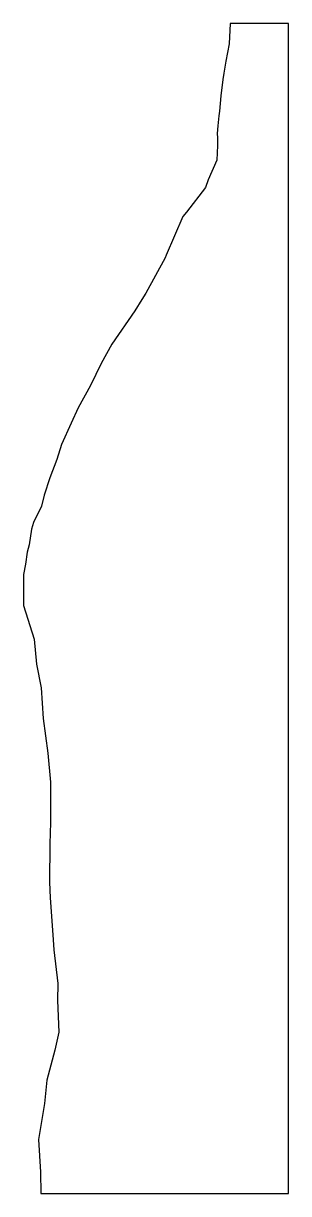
# Model space of a CAD drawing. Extents: x -95 to -20, y -101 to 230.
import ezdxf

# ---------------------------------------------------------------- set-up
doc = ezdxf.new("R2010")
doc.units = 0
doc.header["$MEASUREMENT"] = 0
doc.layers.add('VISIBLE', color=7, linetype='CONTINUOUS')

msp = doc.modelspace()

# ---------------------------------------------------------------- linework, layer by layer
at = {"layer": 'VISIBLE'}
for p, q in [((-36.53, 229.91), (-36.89, 224.09)), ((-20, 229.91), (-36.53, 229.91)), ((-20, -101.22), (-20, 229.91)), ((-36.89, 224.09), (-37.82, 219.27)), ((-37.82, 219.27), (-38.37, 215.83)), ((-38.37, 215.83), (-38.63, 214.07)), ((-38.63, 214.07), (-39.25, 209.4)), ((-39.25, 209.4), (-39.57, 205.05)), ((-39.8, 203.74), (-40.08, 200.9)), ((-39.57, 205.05), (-39.8, 203.74)), ((-40.08, 200.9), (-40.25, 198.78)), ((-40.25, 198.78), (-40.12, 197.55)), ((-40.21, 195.39), (-40.37, 191.18)), ((-40.12, 197.55), (-40.21, 195.39)), ((-40.37, 191.18), (-42.8, 185.67)), ((-42.8, 185.67), (-43.57, 183.52)), ((-43.57, 183.52), (-48.91, 176.54)), ((-48.91, 176.54), (-49.99, 175.23)), ((-49.99, 175.23), (-54.72, 164.37)), ((-55.03, 163.54), (-60.5, 153.58)), ((-54.72, 164.37), (-55.03, 163.54)), ((-60.5, 153.58), (-61.6, 151.8)), ((-61.6, 151.8), (-63.64, 148.6)), ((-63.64, 148.6), (-70.09, 139.14)), ((-70.09, 139.14), (-73.1, 133.7)), ((-73.1, 133.7), (-76.17, 127.41)), ((-76.17, 127.41), (-79.67, 121.16)), ((-79.67, 121.16), (-81.66, 116.77)), ((-81.66, 116.77), (-84.36, 110.74)), ((-84.36, 110.74), (-85.75, 106.53)), ((-85.75, 106.53), (-87.72, 101.36)), ((-87.72, 101.36), (-89.29, 96.46)), ((-89.29, 96.46), (-90.08, 93.34)), ((-90.08, 93.34), (-92.35, 88.71)), ((-92.9, 86.78), (-93.58, 82.38)), ((-92.56, 87.78), (-92.9, 86.78)), ((-92.35, 88.71), (-92.56, 87.78)), ((-94.15, 80.33), (-94.61, 76.91)), ((-93.58, 82.38), (-94.15, 80.33)), ((-94.61, 76.91), (-95.19, 73.93)), ((-95.19, 73.93), (-95.18, 65.3)), ((-95.18, 65.3), (-95.18, 65.23)), ((-95.18, 65.23), (-92.17, 55.69)), ((-92.17, 55.69), (-91.48, 48.56)), ((-91.48, 48.56), (-90.19, 41.92)), ((-90.19, 41.92), (-89.55, 33.21)), ((-89.55, 33.21), (-88.22, 23.41)), ((-88.22, 23.41), (-87.5, 15.23)), ((-87.5, 15.23), (-87.46, 3.8)), ((-87.46, 3.8), (-87.65, -2.27)), ((-87.65, -2.27), (-87.78, -13.08)), ((-87.78, -13.08), (-87.64, -17.56)), ((-87.64, -17.56), (-86.88, -27.97)), ((-86.88, -27.97), (-86.57, -32.26)), ((-86.57, -32.26), (-85.43, -41.75)), ((-85.43, -41.75), (-85.49, -46.62)), ((-85.49, -46.62), (-85.12, -55.55)), ((-85.12, -55.55), (-86.23, -60.61)), ((-86.23, -60.61), (-88.51, -69.08)), ((-88.51, -69.08), (-89.21, -75.68)), ((-89.21, -75.68), (-90.91, -85.88)), ((-90.91, -85.88), (-90.29, -95.2)), ((-90.29, -95.2), (-90.24, -101.22)), ((-90.24, -101.22), (-20, -101.22))]:
    msp.add_line(p, q, dxfattribs=at)

doc.saveas('drawing.dxf')
